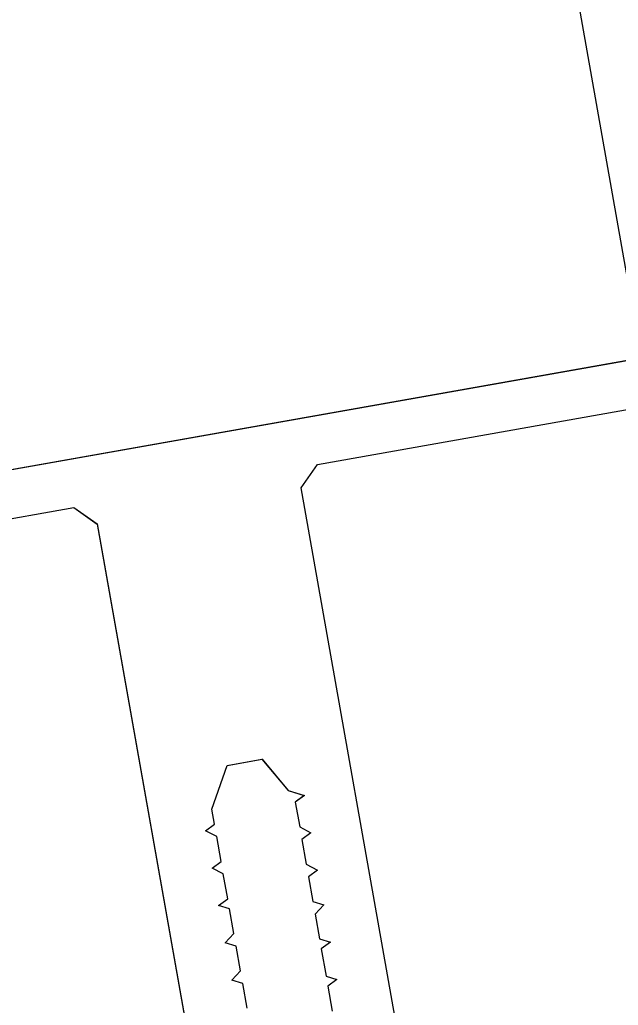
# Model space of a CAD drawing. Header units: millimetres. Extents: x -13407 to 95998, y -2611 to 109495.
# Drawn here: x 15177.08 to 15205.96, y 50726.3 to 50773.83 of the extents above; entities that cross this region are included whole.
import ezdxf
from ezdxf import colors
from ezdxf.entities.mleader import LeaderData, LeaderLine
from ezdxf.math import Vec2, Vec3

# ---------------------------------------------------------------- set-up
doc = ezdxf.new("R2010")
doc.units = ezdxf.units.MM
for name, color, linetype, lineweight in [('АР_Отметки', 250, 'Continuous', 15), ('АР_Перегородки витражные', 152, 'Continuous', 13), ('АР_Размеры', 175, 'Continuous', 9), ('АР_Размеры дверей', 15, 'Continuous', 0), ('АР_Сущ Несущая стена', 202, 'Continuous', 30)]:
    doc.layers.add(name, color=color, linetype=linetype, lineweight=lineweight)
doc.styles.add('ISOCPEUR', font='isocpeur.ttf', dxfattribs={"width": 0.7})

# ---------------------------------------------------------------- blocks, each defined once
blk = doc.blocks.new('_DotSmall')
at = {"color": 0, "linetype": 'ByBlock', "const_width": 0.5}
blk.add_lwpolyline([(-0.0625, 0, 1), (0.0625, 0, 1)], format="xyb", close=True, dxfattribs=at)
blk = doc.blocks.new('стойка витр.')
at = {"lineweight": 0, "ltscale": 100, "transparency": 33554687}
for points in [[(-12.451, 26.301), (-4.306, 4.822), (-4.872, 3.564), (-32.688, -6.984)], [(-26.478, -7.889), (-25.337, -7.457), (-25.282, -6.914), (-24.768, -7.241), (-23.627, -6.808), (-23.572, -6.266), (-23.057, -6.592), (-21.917, -6.16), (-21.862, -5.617), (-21.461, -5.987), (-20.321, -5.555), (-20.152, -4.969), (-19.751, -5.338), (-18.611, -4.906), (-18.442, -4.32), (-18.041, -4.69), (-17.357, -4.431), (-15.144, -4.765), (-14.539, -6.361), (-15.789, -7.878), (-15.872, -8.692), (-16.273, -8.322), (-17.413, -8.755), (-17.582, -9.34), (-17.983, -8.971), (-19.123, -9.403), (-19.292, -9.989), (-19.693, -9.619), (-20.833, -10.051), (-20.888, -10.594), (-21.403, -10.268), (-22.543, -10.7), (-22.598, -11.242), (-22.999, -10.873), (-24.253, -11.348), (-24.308, -11.891), (-24.709, -11.521), (-25.849, -11.954)], [(-29.143, -16.332), (-1.327, -5.784), (-0.069, -6.35), (8.119, -27.944)]]:
    blk.add_lwpolyline(points, dxfattribs=at)
blk.add_lwpolyline([(63.812, 56.264), (85.074, 0.195), (10.631, -28.034), (-10.631, 28.034)], close=True, dxfattribs=at)
blk = doc.blocks.new('A$Cf7573d2c')
at = {"color": 5, "lineweight": 0, "ltscale": 100, "transparency": 33554687}
for points in [[(1.153, -67.847), (23.699, -63.444), (24.844, -64.214), (30.546, -93.412)], [(32.486, -87.443), (32.252, -86.246), (31.727, -86.1), (32.135, -85.648), (31.901, -84.451), (31.376, -84.305), (31.785, -83.853), (31.551, -82.656), (31.025, -82.51), (31.457, -82.178), (31.224, -80.981), (30.675, -80.715), (31.107, -80.383), (30.873, -79.186), (30.324, -78.92), (30.756, -78.588), (30.616, -77.87), (31.319, -75.745), (32.994, -75.418), (34.279, -76.906), (35.067, -77.125), (34.635, -77.457), (34.869, -78.654), (35.418, -78.92), (34.986, -79.252), (35.219, -80.449), (35.768, -80.714), (35.336, -81.047), (35.57, -82.244), (36.095, -82.39), (35.687, -82.842), (35.92, -84.039), (36.446, -84.185), (36.014, -84.518), (36.271, -85.834), (36.796, -85.98), (36.364, -86.312), (36.598, -87.509)], [(40.358, -91.495), (34.656, -62.298), (35.426, -61.154), (58.092, -56.727)]]:
    blk.add_lwpolyline(points, dxfattribs=at)
blk.add_lwpolyline([(-15.508, 12.379), (43.345, 23.873), (58.605, -54.267), (-0.248, -65.76)], close=True, dxfattribs=at)
at = {"layer": 'АР_Перегородки витражные', "rotation": 80.28340479355269}
blk.add_blockref('стойка витр.', (29.179, -60.013), dxfattribs=at)
blk = doc.blocks.new('A$Cec9b444d')
at = {"color": 241, "ltscale": 100, "true_color": 0xf7abae, "rotation": 359}
blk.add_blockref('A$Cf7573d2c', (-2406.343, -6569.67), dxfattribs=at)

msp = doc.modelspace()

# ---------------------------------------------------------------- linework, layer by layer
at = {"layer": 'АР_Размеры', "color": 5, "lineweight": 0, "ltscale": 100, "transparency": 33554687}
msp.add_lwpolyline([(15189.566, 50856.286), (15206.843, 50758.804)], dxfattribs=at)
msp.add_lwpolyline([(15189.566, 50856.286), (15206.843, 50758.804)], dxfattribs=at)
msp.add_lwpolyline([(15189.566, 50856.286), (15206.843, 50758.804)], dxfattribs=at)
msp.add_lwpolyline([(15189.566, 50856.286), (15206.843, 50758.804)], dxfattribs=at)
msp.add_lwpolyline([(15189.566, 50856.286), (15206.843, 50758.804)], dxfattribs=at)
msp.add_lwpolyline([(15189.566, 50856.286), (15206.843, 50758.804)], dxfattribs=at)
msp.add_lwpolyline([(15189.566, 50856.286), (15206.843, 50758.804)], dxfattribs=at)
msp.add_lwpolyline([(15189.566, 50856.286), (15206.843, 50758.804)], dxfattribs=at)
msp.add_lwpolyline([(15189.566, 50856.286), (15206.843, 50758.804)], dxfattribs=at)
msp.add_lwpolyline([(15189.566, 50856.286), (15206.843, 50758.804)], dxfattribs=at)
msp.add_lwpolyline([(15189.566, 50856.286), (15206.843, 50758.804)], dxfattribs=at)
msp.add_lwpolyline([(15189.566, 50856.286), (15206.843, 50758.804)], dxfattribs=at)
msp.add_lwpolyline([(15189.566, 50856.286), (15206.843, 50758.804)], dxfattribs=at)
msp.add_lwpolyline([(15189.566, 50856.286), (15206.843, 50758.804)], dxfattribs=at)
msp.add_lwpolyline([(15189.566, 50856.286), (15206.843, 50758.804)], dxfattribs=at)
msp.add_lwpolyline([(15189.566, 50856.286), (15206.843, 50758.804)], dxfattribs=at)
msp.add_lwpolyline([(15189.566, 50856.286), (15206.843, 50758.804)], dxfattribs=at)
msp.add_lwpolyline([(15189.566, 50856.286), (15206.843, 50758.804)], dxfattribs=at)
msp.add_lwpolyline([(15189.566, 50856.286), (15206.843, 50758.804)], dxfattribs=at)
msp.add_lwpolyline([(15189.566, 50856.286), (15206.843, 50758.804)], dxfattribs=at)
msp.add_lwpolyline([(15189.566, 50856.286), (15206.843, 50758.804)], dxfattribs=at)
msp.add_lwpolyline([(15189.566, 50856.286), (15206.843, 50758.804)], dxfattribs=at)
msp.add_lwpolyline([(15189.566, 50856.286), (15206.843, 50758.804)], dxfattribs=at)
msp.add_lwpolyline([(15189.566, 50856.286), (15206.843, 50758.804)], dxfattribs=at)
msp.add_lwpolyline([(15189.566, 50856.286), (15206.843, 50758.804)], dxfattribs=at)
msp.add_lwpolyline([(15189.566, 50856.286), (15206.843, 50758.804)], dxfattribs=at)
msp.add_lwpolyline([(15189.566, 50856.286), (15206.843, 50758.804)], dxfattribs=at)
msp.add_lwpolyline([(15189.566, 50856.286), (15206.843, 50758.804)], dxfattribs=at)
msp.add_lwpolyline([(15189.566, 50856.286), (15206.843, 50758.804)], dxfattribs=at)
msp.add_lwpolyline([(15189.566, 50856.286), (15206.843, 50758.804)], dxfattribs=at)
msp.add_lwpolyline([(15189.566, 50856.286), (15206.843, 50758.804)], dxfattribs=at)
msp.add_lwpolyline([(15189.566, 50856.286), (15206.843, 50758.804)], dxfattribs=at)
msp.add_lwpolyline([(15189.566, 50856.286), (15206.843, 50758.804)], dxfattribs=at)
msp.add_lwpolyline([(15189.566, 50856.286), (15206.843, 50758.804)], dxfattribs=at)
msp.add_lwpolyline([(15189.566, 50856.286), (15206.843, 50758.804)], dxfattribs=at)
msp.add_lwpolyline([(15189.566, 50856.286), (15206.843, 50758.804)], dxfattribs=at)
msp.add_lwpolyline([(15189.566, 50856.286), (15206.843, 50758.804)], dxfattribs=at)
msp.add_lwpolyline([(15189.566, 50856.286), (15206.843, 50758.804)], dxfattribs=at)
msp.add_lwpolyline([(15189.566, 50856.286), (15206.843, 50758.804)], dxfattribs=at)
msp.add_lwpolyline([(15189.566, 50856.286), (15206.843, 50758.804)], dxfattribs=at)
msp.add_lwpolyline([(15189.566, 50856.286), (15206.843, 50758.804)], dxfattribs=at)
msp.add_lwpolyline([(15189.566, 50856.286), (15206.843, 50758.804)], dxfattribs=at)
msp.add_lwpolyline([(15189.566, 50856.286), (15206.843, 50758.804)], dxfattribs=at)
msp.add_lwpolyline([(15189.566, 50856.286), (15206.843, 50758.804)], dxfattribs=at)
msp.add_lwpolyline([(15189.566, 50856.286), (15206.843, 50758.804)], dxfattribs=at)
msp.add_lwpolyline([(15189.566, 50856.286), (15206.843, 50758.804)], dxfattribs=at)
msp.add_lwpolyline([(15189.566, 50856.286), (15206.843, 50758.804)], dxfattribs=at)
msp.add_lwpolyline([(15189.566, 50856.286), (15206.843, 50758.804)], dxfattribs=at)
msp.add_lwpolyline([(15189.566, 50856.286), (15206.843, 50758.804)], dxfattribs=at)
msp.add_lwpolyline([(15189.566, 50856.286), (15206.843, 50758.804)], dxfattribs=at)
msp.add_lwpolyline([(15189.566, 50856.286), (15206.843, 50758.804)], dxfattribs=at)
msp.add_lwpolyline([(15189.566, 50856.286), (15206.843, 50758.804)], dxfattribs=at)
msp.add_lwpolyline([(15189.566, 50856.286), (15206.843, 50758.804)], dxfattribs=at)
msp.add_lwpolyline([(15189.566, 50856.286), (15206.843, 50758.804)], dxfattribs=at)
msp.add_lwpolyline([(15189.566, 50856.286), (15206.843, 50758.804)], dxfattribs=at)
msp.add_lwpolyline([(15189.566, 50856.286), (15206.843, 50758.804)], dxfattribs=at)
msp.add_lwpolyline([(15189.566, 50856.286), (15206.843, 50758.804)], dxfattribs=at)
msp.add_lwpolyline([(15189.566, 50856.286), (15206.843, 50758.804)], dxfattribs=at)
msp.add_lwpolyline([(15189.566, 50856.286), (15206.843, 50758.804)], dxfattribs=at)
msp.add_lwpolyline([(15189.566, 50856.286), (15206.843, 50758.804)], dxfattribs=at)
msp.add_lwpolyline([(15189.566, 50856.286), (15206.843, 50758.804)], dxfattribs=at)
msp.add_lwpolyline([(15189.566, 50856.286), (15206.843, 50758.804)], dxfattribs=at)
msp.add_lwpolyline([(15189.566, 50856.286), (15206.843, 50758.804)], dxfattribs=at)
msp.add_lwpolyline([(15189.566, 50856.286), (15206.843, 50758.804)], dxfattribs=at)
msp.add_lwpolyline([(15189.566, 50856.286), (15206.843, 50758.804)], dxfattribs=at)
msp.add_lwpolyline([(15189.566, 50856.286), (15206.843, 50758.804)], dxfattribs=at)
msp.add_lwpolyline([(15189.566, 50856.286), (15206.843, 50758.804)], dxfattribs=at)
msp.add_lwpolyline([(15189.566, 50856.286), (15206.843, 50758.804)], dxfattribs=at)
msp.add_lwpolyline([(15189.566, 50856.286), (15206.843, 50758.804)], dxfattribs=at)
msp.add_lwpolyline([(15189.566, 50856.286), (15206.843, 50758.804)], dxfattribs=at)
msp.add_lwpolyline([(15189.566, 50856.286), (15206.843, 50758.804)], dxfattribs=at)
msp.add_lwpolyline([(15189.566, 50856.286), (15206.843, 50758.804)], dxfattribs=at)
msp.add_lwpolyline([(15189.566, 50856.286), (15206.843, 50758.804)], dxfattribs=at)
msp.add_lwpolyline([(15189.566, 50856.286), (15206.843, 50758.804)], dxfattribs=at)
msp.add_lwpolyline([(15189.566, 50856.286), (15206.843, 50758.804)], dxfattribs=at)
msp.add_lwpolyline([(15189.566, 50856.286), (15206.843, 50758.804)], dxfattribs=at)
msp.add_lwpolyline([(15189.566, 50856.286), (15206.843, 50758.804)], dxfattribs=at)
msp.add_lwpolyline([(15189.566, 50856.286), (15206.843, 50758.804)], dxfattribs=at)
msp.add_lwpolyline([(15189.566, 50856.286), (15206.843, 50758.804)], dxfattribs=at)
msp.add_lwpolyline([(15189.566, 50856.286), (15206.843, 50758.804)], dxfattribs=at)
msp.add_lwpolyline([(15189.566, 50856.286), (15206.843, 50758.804)], dxfattribs=at)
msp.add_lwpolyline([(15189.566, 50856.286), (15206.843, 50758.804)], dxfattribs=at)
msp.add_lwpolyline([(15189.566, 50856.286), (15206.843, 50758.804)], dxfattribs=at)
msp.add_lwpolyline([(15189.566, 50856.286), (15206.843, 50758.804)], dxfattribs=at)
msp.add_lwpolyline([(15189.566, 50856.286), (15206.843, 50758.804)], dxfattribs=at)
msp.add_lwpolyline([(15189.566, 50856.286), (15206.843, 50758.804)], dxfattribs=at)
msp.add_lwpolyline([(15189.566, 50856.286), (15206.843, 50758.804)], dxfattribs=at)
msp.add_lwpolyline([(15189.566, 50856.286), (15206.843, 50758.804)], dxfattribs=at)
msp.add_lwpolyline([(15189.566, 50856.286), (15206.843, 50758.804)], dxfattribs=at)
msp.add_lwpolyline([(15189.566, 50856.286), (15206.843, 50758.804)], dxfattribs=at)
msp.add_lwpolyline([(15189.566, 50856.286), (15206.843, 50758.804)], dxfattribs=at)
msp.add_lwpolyline([(15189.566, 50856.286), (15206.843, 50758.804)], dxfattribs=at)
msp.add_lwpolyline([(15189.566, 50856.286), (15206.843, 50758.804)], dxfattribs=at)
msp.add_lwpolyline([(15189.566, 50856.286), (15206.843, 50758.804)], dxfattribs=at)
msp.add_lwpolyline([(15189.566, 50856.286), (15206.843, 50758.804)], dxfattribs=at)
msp.add_lwpolyline([(15189.566, 50856.286), (15206.843, 50758.804)], dxfattribs=at)
msp.add_lwpolyline([(15189.566, 50856.286), (15206.843, 50758.804)], dxfattribs=at)
msp.add_lwpolyline([(15189.566, 50856.286), (15206.843, 50758.804)], dxfattribs=at)
msp.add_lwpolyline([(15189.566, 50856.286), (15206.843, 50758.804)], dxfattribs=at)
msp.add_lwpolyline([(15189.566, 50856.286), (15206.843, 50758.804)], dxfattribs=at)
msp.add_lwpolyline([(15189.566, 50856.286), (15206.843, 50758.804)], dxfattribs=at)
msp.add_lwpolyline([(15189.566, 50856.286), (15206.843, 50758.804)], dxfattribs=at)
msp.add_lwpolyline([(15189.566, 50856.286), (15206.843, 50758.804)], dxfattribs=at)
msp.add_lwpolyline([(15189.566, 50856.286), (15206.843, 50758.804)], dxfattribs=at)
msp.add_lwpolyline([(15189.566, 50856.286), (15206.843, 50758.804)], dxfattribs=at)
msp.add_lwpolyline([(15189.566, 50856.286), (15206.843, 50758.804)], dxfattribs=at)
msp.add_lwpolyline([(15189.566, 50856.286), (15206.843, 50758.804)], dxfattribs=at)
msp.add_lwpolyline([(15189.566, 50856.286), (15206.843, 50758.804)], dxfattribs=at)
msp.add_lwpolyline([(15189.566, 50856.286), (15206.843, 50758.804)], dxfattribs=at)
msp.add_lwpolyline([(15189.566, 50856.286), (15206.843, 50758.804)], dxfattribs=at)
msp.add_lwpolyline([(15189.566, 50856.286), (15206.843, 50758.804)], dxfattribs=at)
msp.add_lwpolyline([(15189.566, 50856.286), (15206.843, 50758.804)], dxfattribs=at)
msp.add_lwpolyline([(15189.566, 50856.286), (15206.843, 50758.804)], dxfattribs=at)
msp.add_lwpolyline([(15189.566, 50856.286), (15206.843, 50758.804)], dxfattribs=at)
msp.add_lwpolyline([(15189.566, 50856.286), (15206.843, 50758.804)], dxfattribs=at)
msp.add_lwpolyline([(15189.566, 50856.286), (15206.843, 50758.804)], dxfattribs=at)
msp.add_lwpolyline([(15189.566, 50856.286), (15206.843, 50758.804)], dxfattribs=at)
msp.add_lwpolyline([(15189.566, 50856.286), (15206.843, 50758.804)], dxfattribs=at)
msp.add_lwpolyline([(15189.566, 50856.286), (15206.843, 50758.804)], dxfattribs=at)
msp.add_lwpolyline([(15189.566, 50856.286), (15206.843, 50758.804)], dxfattribs=at)
msp.add_lwpolyline([(15189.566, 50856.286), (15206.843, 50758.804)], dxfattribs=at)
msp.add_lwpolyline([(15189.566, 50856.286), (15206.843, 50758.804)], dxfattribs=at)
msp.add_lwpolyline([(15189.566, 50856.286), (15206.843, 50758.804)], dxfattribs=at)
msp.add_lwpolyline([(15189.566, 50856.286), (15206.843, 50758.804)], dxfattribs=at)
msp.add_lwpolyline([(15189.566, 50856.286), (15206.843, 50758.804)], dxfattribs=at)
msp.add_lwpolyline([(15189.566, 50856.286), (15206.843, 50758.804)], dxfattribs=at)
msp.add_lwpolyline([(15189.566, 50856.286), (15206.843, 50758.804)], dxfattribs=at)
msp.add_lwpolyline([(15189.566, 50856.286), (15206.843, 50758.804)], dxfattribs=at)
msp.add_lwpolyline([(15189.566, 50856.286), (15206.843, 50758.804)], dxfattribs=at)
msp.add_lwpolyline([(15189.566, 50856.286), (15206.843, 50758.804)], dxfattribs=at)
msp.add_lwpolyline([(15189.566, 50856.286), (15206.843, 50758.804)], dxfattribs=at)
msp.add_lwpolyline([(15189.566, 50856.286), (15206.843, 50758.804)], dxfattribs=at)
msp.add_lwpolyline([(15189.566, 50856.286), (15206.843, 50758.804)], dxfattribs=at)
msp.add_lwpolyline([(15189.566, 50856.286), (15206.843, 50758.804)], dxfattribs=at)
msp.add_lwpolyline([(15189.566, 50856.286), (15206.843, 50758.804)], dxfattribs=at)
msp.add_lwpolyline([(15189.566, 50856.286), (15206.843, 50758.804)], dxfattribs=at)
msp.add_lwpolyline([(15189.566, 50856.286), (15206.843, 50758.804)], dxfattribs=at)
msp.add_lwpolyline([(15189.566, 50856.286), (15206.843, 50758.804)], dxfattribs=at)
msp.add_lwpolyline([(15189.566, 50856.286), (15206.843, 50758.804)], dxfattribs=at)
msp.add_lwpolyline([(15189.566, 50856.286), (15206.843, 50758.804)], dxfattribs=at)
msp.add_lwpolyline([(15189.566, 50856.286), (15206.843, 50758.804)], dxfattribs=at)
msp.add_lwpolyline([(15189.566, 50856.286), (15206.843, 50758.804)], dxfattribs=at)
msp.add_lwpolyline([(15189.566, 50856.286), (15206.843, 50758.804)], dxfattribs=at)
msp.add_lwpolyline([(15189.566, 50856.286), (15206.843, 50758.804)], dxfattribs=at)
msp.add_lwpolyline([(15189.566, 50856.286), (15206.843, 50758.804)], dxfattribs=at)
msp.add_lwpolyline([(15189.566, 50856.286), (15206.843, 50758.804)], dxfattribs=at)
msp.add_lwpolyline([(15189.566, 50856.286), (15206.843, 50758.804)], dxfattribs=at)
msp.add_lwpolyline([(15189.566, 50856.286), (15206.843, 50758.804)], dxfattribs=at)
msp.add_lwpolyline([(15189.566, 50856.286), (15206.843, 50758.804)], dxfattribs=at)
msp.add_lwpolyline([(15189.566, 50856.286), (15206.843, 50758.804)], dxfattribs=at)
msp.add_lwpolyline([(15189.566, 50856.286), (15206.843, 50758.804)], dxfattribs=at)
msp.add_lwpolyline([(15189.566, 50856.286), (15206.843, 50758.804)], dxfattribs=at)
msp.add_lwpolyline([(15189.566, 50856.286), (15206.843, 50758.804)], dxfattribs=at)
msp.add_lwpolyline([(15189.566, 50856.286), (15206.843, 50758.804)], dxfattribs=at)
msp.add_lwpolyline([(15189.566, 50856.286), (15206.843, 50758.804)], dxfattribs=at)
msp.add_lwpolyline([(15189.566, 50856.286), (15206.843, 50758.804)], dxfattribs=at)
msp.add_lwpolyline([(15189.566, 50856.286), (15206.843, 50758.804)], dxfattribs=at)
msp.add_lwpolyline([(15189.566, 50856.286), (15206.843, 50758.804)], dxfattribs=at)
msp.add_lwpolyline([(15189.566, 50856.286), (15206.843, 50758.804)], dxfattribs=at)
msp.add_lwpolyline([(15189.566, 50856.286), (15206.843, 50758.804)], dxfattribs=at)
msp.add_lwpolyline([(15189.566, 50856.286), (15206.843, 50758.804)], dxfattribs=at)
msp.add_lwpolyline([(15189.566, 50856.286), (15206.843, 50758.804)], dxfattribs=at)
msp.add_lwpolyline([(15189.566, 50856.286), (15206.843, 50758.804)], dxfattribs=at)
msp.add_lwpolyline([(15189.566, 50856.286), (15206.843, 50758.804)], dxfattribs=at)
msp.add_lwpolyline([(15189.566, 50856.286), (15206.843, 50758.804)], dxfattribs=at)
msp.add_lwpolyline([(15189.566, 50856.286), (15206.843, 50758.804)], dxfattribs=at)
msp.add_lwpolyline([(15189.566, 50856.286), (15206.843, 50758.804)], dxfattribs=at)
msp.add_lwpolyline([(15189.566, 50856.286), (15206.843, 50758.804)], dxfattribs=at)
msp.add_lwpolyline([(15189.566, 50856.286), (15206.843, 50758.804)], dxfattribs=at)
msp.add_lwpolyline([(15189.566, 50856.286), (15206.843, 50758.804)], dxfattribs=at)
msp.add_lwpolyline([(15189.566, 50856.286), (15206.843, 50758.804)], dxfattribs=at)
at = {"layer": 'АР_Сущ Несущая стена', "lineweight": 18, "ltscale": 100}
msp.add_arc((14697.718, 60279.233), 9778.655, 272.592548, 356.6353914, dxfattribs=at)

# ---------------------------------------------------------------- block references
at = {"layer": 'АР_Размеры дверей', "ltscale": 100}
msp.add_blockref('A$Cec9b444d', (17563.44, 57383.816), dxfattribs=at)

# ---------------------------------------------------------------- leaders
at = {"layer": 'АР_Отметки'}
ml = msp.add_multileader_mtext('Standard', dxfattribs=at)
ml.set_content('Л.4', color=256, style='ISOCPEUR')
ml.set_leader_properties(color=256, linetype='Continuous', lineweight=-1)
ml.set_arrow_properties(name='DOTSMALL')
ml.build(insert=Vec2(0, 0))
ml.multileader.update_dxf_attribs({"has_text_frame": 1, "text_left_attachment_type": 4, "text_right_attachment_type": 4, "dogleg_length": 100, "arrow_head_size": 180})
ctx = ml.context
ctx.base_point, ctx.char_height, ctx.arrow_head_size, ctx.landing_gap_size, ctx.plane_origin = Vec3(24103.04, 74930.442), 250, 180, 50, Vec3(52223.487, 62772.783)
ctx.left_attachment, ctx.right_attachment = 4, 4
notes = []
notes.append((ctx, [(0, (0, 0, 0), (0, 0), (1, 0), 1, [])]))
ctx.mtext.insert, ctx.mtext.width, ctx.mtext.line_spacing_style, ctx.mtext.flow_direction = Vec3(24153.04, 75263.776), 852.69703, 2, 5
ml = msp.add_multileader_mtext('Standard', dxfattribs=at)
ml.set_content('+7,050', color=256, style='ISOCPEUR')
ml.set_leader_properties(color=256, linetype='Continuous', lineweight=-1)
ml.set_arrow_properties(name='DOTSMALL')
ml.build(insert=Vec2(0, 0))
ml.multileader.update_dxf_attribs({"has_text_frame": 1, "text_left_attachment_type": 4, "text_right_attachment_type": 4, "dogleg_length": 100, "arrow_head_size": 180})
ctx = ml.context
ctx.base_point, ctx.char_height, ctx.arrow_head_size, ctx.landing_gap_size, ctx.plane_origin = Vec3(29759.037, 73529.318), 250, 180, 50, Vec3(29677.644, 72261.753)
ctx.left_attachment, ctx.right_attachment = 4, 4
notes.append((ctx, [(0, (0, 0, 0), (0, 0), (1, 0), 1, [])]))
ctx.mtext.insert, ctx.mtext.width, ctx.mtext.line_spacing_style, ctx.mtext.flow_direction = Vec3(29809.037, 73862.651), 852.69703, 2, 5
ml = msp.add_multileader_mtext('Standard', dxfattribs=at)
ml.set_content('+8,400', color=256, style='ISOCPEUR')
ml.set_leader_properties(color=256, linetype='Continuous', lineweight=-1)
ml.set_arrow_properties(name='DOTSMALL')
ml.build(insert=Vec2(0, 0))
ml.multileader.update_dxf_attribs({"has_text_frame": 1, "text_left_attachment_type": 4, "text_right_attachment_type": 4, "dogleg_length": 100, "arrow_head_size": 180})
ctx = ml.context
ctx.base_point, ctx.char_height, ctx.arrow_head_size, ctx.landing_gap_size, ctx.plane_origin = Vec3(23997.693, 72968.311), 250, 180, 50, Vec3(24540.974, 73771.268)
ctx.left_attachment, ctx.right_attachment = 4, 4
notes.append((ctx, [(0, (0, 0, 0), (0, 0), (1, 0), 1, [])]))
ctx.mtext.insert, ctx.mtext.width, ctx.mtext.line_spacing_style, ctx.mtext.flow_direction = Vec3(24047.693, 73301.645), 852.69703, 2, 5
ml = msp.add_multileader_mtext('Standard', dxfattribs=at)
ml.set_content('+6,300', color=256, style='ISOCPEUR')
ml.set_leader_properties(color=256, linetype='Continuous', lineweight=-1)
ml.set_arrow_properties(name='DOTSMALL')
ml.build(insert=Vec2(0, 0))
ml.multileader.update_dxf_attribs({"has_text_frame": 1, "text_left_attachment_type": 4, "text_right_attachment_type": 4, "dogleg_length": 100, "arrow_head_size": 180})
ctx = ml.context
ctx.base_point, ctx.char_height, ctx.arrow_head_size, ctx.landing_gap_size, ctx.plane_origin = Vec3(55928.154, 71412.12), 250, 180, 50, Vec3(64271.977, 69171.207)
ctx.left_attachment, ctx.right_attachment = 4, 4
notes.append((ctx, [(0, (0, 0, 0), (0, 0), (1, 0), 1, [])]))
ctx.mtext.insert, ctx.mtext.width, ctx.mtext.line_spacing_style, ctx.mtext.flow_direction = Vec3(55978.154, 71745.453), 852.69703, 2, 5
ml = msp.add_multileader_mtext('Standard', dxfattribs=at)
ml.set_content('Л.5', color=256, style='ISOCPEUR')
ml.set_leader_properties(color=256, linetype='Continuous', lineweight=-1)
ml.set_arrow_properties(name='DOTSMALL')
ml.build(insert=Vec2(0, 0))
ml.multileader.update_dxf_attribs({"has_text_frame": 1, "text_left_attachment_type": 4, "text_right_attachment_type": 4, "dogleg_length": 100, "arrow_head_size": 180})
ctx = ml.context
ctx.base_point, ctx.char_height, ctx.arrow_head_size, ctx.landing_gap_size, ctx.plane_origin = Vec3(54025.845, 70799.695), 250, 180, 50, Vec3(79808.711, 57079.093)
ctx.left_attachment, ctx.right_attachment = 4, 4
notes.append((ctx, [(0, (0, 0, 0), (0, 0), (1, 0), 1, [])]))
ctx.mtext.insert, ctx.mtext.width, ctx.mtext.line_spacing_style, ctx.mtext.flow_direction = Vec3(54075.845, 71133.028), 852.69703, 2, 5
ml = msp.add_multileader_mtext('Standard', dxfattribs=at)
ml.set_content('+8,400', color=256, style='ISOCPEUR')
ml.set_leader_properties(color=256, linetype='Continuous', lineweight=-1)
ml.set_arrow_properties(name='DOTSMALL')
ml.build(insert=Vec2(0, 0))
ml.multileader.update_dxf_attribs({"has_text_frame": 1, "text_left_attachment_type": 4, "text_right_attachment_type": 4, "dogleg_length": 100, "arrow_head_size": 180})
ctx = ml.context
ctx.base_point, ctx.char_height, ctx.arrow_head_size, ctx.landing_gap_size, ctx.plane_origin = Vec3(54891.19, 65329.161), 250, 180, 50, Vec3(59135.307, 70680.722)
ctx.left_attachment, ctx.right_attachment = 4, 4
notes.append((ctx, [(0, (0, 0, 0), (0, 0), (1, 0), 1, [])]))
ctx.mtext.insert, ctx.mtext.width, ctx.mtext.line_spacing_style, ctx.mtext.flow_direction = Vec3(54941.19, 65662.494), 852.69703, 2, 5
ml = msp.add_multileader_mtext('Standard', dxfattribs=at)
ml.set_content('+8,400', color=256, style='ISOCPEUR')
ml.set_leader_properties(color=256, linetype='Continuous', lineweight=-1)
ml.set_arrow_properties(name='DOTSMALL')
ml.build(insert=Vec2(0, 0))
ml.multileader.update_dxf_attribs({"has_text_frame": 1, "text_left_attachment_type": 4, "text_right_attachment_type": 4, "dogleg_length": 100, "arrow_head_size": 180})
ctx = ml.context
ctx.base_point, ctx.char_height, ctx.arrow_head_size, ctx.landing_gap_size, ctx.plane_origin = Vec3(27558.146, 63748.931), 250, 180, 50, Vec3(27785.422, 63541.765)
ctx.left_attachment, ctx.right_attachment = 4, 4
notes.append((ctx, [(0, (0, 0, 0), (0, 0), (1, 0), 1, [])]))
ctx.mtext.insert, ctx.mtext.width, ctx.mtext.line_spacing_style, ctx.mtext.flow_direction = Vec3(27608.146, 64082.264), 852.69703, 2, 5
for ctx, leaders in notes:
    for number, flags, end, landing, length, lines in leaders:
        leader = LeaderData()
        leader.index, (leader.has_last_leader_line, leader.has_dogleg_vector, leader.attachment_direction) = number, flags
        leader.last_leader_point, leader.dogleg_vector, leader.dogleg_length = Vec3(end), Vec3(landing), length
        for number, points, colour, breaks in lines:
            line = LeaderLine()
            line.index, line.vertices, line.color, line.breaks = number, Vec3.list(points), colors.encode_raw_color(colour), breaks
            leader.lines.append(line)
        ctx.leaders.append(leader)

doc.saveas('drawing.dxf')
